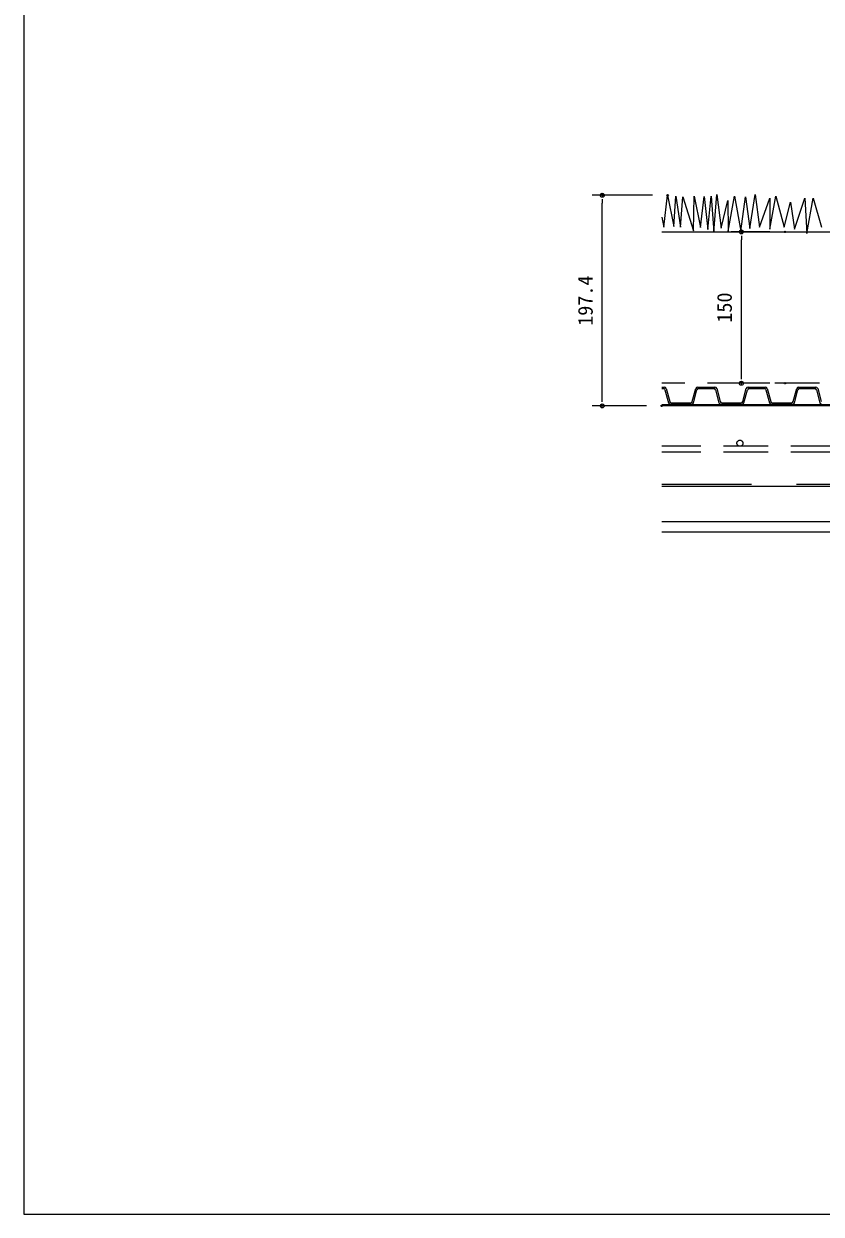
# Model space of a CAD drawing. Units: millimetres, scale not verified. Extents: x -1485 to 1485, y -1050 to 1050.
# Drawn here: x -1485 to -695, y -1050 to 129 of the extents above; entities that cross this region are included whole.
import ezdxf
from ezdxf.enums import TextEntityAlignment as Align

# ---------------------------------------------------------------- set-up
doc = ezdxf.new("R2010")
doc.units = ezdxf.units.MM
doc.header["$LTSCALE"] = 7
doc.header["$PDMODE"] = 32
doc.header["$PDSIZE"] = 1.4
doc.linetypes.add('USER1', pattern=[19.05, 12.7, -6.35])
doc.linetypes.add('USER2', pattern=[9.525, 6.35, -3.175])
for name, color, linetype, lineweight in [('0-0_0', 7, 'Continuous', 9), ('0-3_KUTAI', 3, 'Continuous', 18), ('0-4_BOUSUI', 1, 'Continuous', 18), ('0-5_dannnetu', 6, 'Continuous', 18), ('0-7_tensen', 7, 'USER2', 18), ('0-8_MOJI', 7, 'Continuous', 18), ('0-A_GREEN', 3, 'Continuous', 18), ('0-B_bousui2', 7, 'USER1', 9), ('0-C_FD-L', 8, 'Continuous', 18)]:
    doc.layers.add(name, color=color, linetype=linetype, lineweight=lineweight)
doc.layers.add('0-1_DEFPOINTS', color=7, linetype='Continuous')
doc.styles.add('ＭＳ ゴシック', font='')
doc.styles.get('ＭＳ ゴシック').set_extended_font_data('MS Gothic')

# ---------------------------------------------------------------- blocks, each defined once
blk = doc.blocks.new('_Dot')
at = {"layer": '0-0_0'}
for p, q in [((-0.5, 0), (-1, 0)), ((0.25, 0), (-0.25, 0))]:
    blk.add_line(p, q, dxfattribs=at)
blk.add_circle((0, 0), 0.25, dxfattribs=at)
blk = doc.blocks.new('D4')
at = {"layer": '0-1_DEFPOINTS'}
for p in [(710.637, 973.224), (753.787, 973.224), (753.787, 823.224)]:
    blk.add_point(p, dxfattribs=at)
at = {"layer": '0-8_MOJI', "lineweight": 9}
for p, q in [((738.787, 973.224), (700.637, 973.224)), ((710.637, 831.224), (710.637, 965.224)), ((738.787, 823.224), (700.637, 823.224))]:
    blk.add_line(p, q, dxfattribs=at)
at = {"layer": '0-8_MOJI', "xscale": 8, "yscale": 8}
for p, rotation in [((710.637, 973.224), 90), ((710.637, 823.224), 270)]:
    blk.add_blockref('_Dot', p, dxfattribs=dict(at, rotation=rotation))
at = {"layer": '0-8_MOJI', "style": 'ＭＳ ゴシック'}
blk.add_text('150', height=14.66, rotation=90, dxfattribs=at).set_placement((705.637, 883.224), align=Align.BOTTOM_LEFT)
blk = doc.blocks.new('D5')
at = {"layer": '0-1_DEFPOINTS'}
for p in [(572.867, 1009.492), (637.645, 1009.492), (631.762, 800.824)]:
    blk.add_point(p, dxfattribs=at)
at = {"layer": '0-8_MOJI', "lineweight": 9}
for p, q in [((622.645, 1009.492), (562.867, 1009.492)), ((572.867, 808.824), (572.867, 1001.492)), ((616.762, 800.824), (562.867, 800.824))]:
    blk.add_line(p, q, dxfattribs=at)
at = {"layer": '0-8_MOJI', "xscale": 8, "yscale": 8}
for p, rotation in [((572.867, 1009.492), 90), ((572.867, 800.824), 270)]:
    blk.add_blockref('_Dot', p, dxfattribs=dict(at, rotation=rotation))
at = {"layer": '0-8_MOJI', "style": 'ＭＳ ゴシック'}
blk.add_text('197.4', height=14.66, rotation=90, dxfattribs=at).set_placement((567.867, 880.158), align=Align.BOTTOM_LEFT)

msp = doc.modelspace()

# ---------------------------------------------------------------- linework, layer by layer
at = {"layer": '0-0_0', "lineweight": 18}
msp.add_lwpolyline([(-1485, -1050), (1485, -1050), (1485, 1050), (-1485, 1050)], close=True, dxfattribs=at)
at = {"layer": '0-3_KUTAI'}
for p, q in [((-853.238, -76.776), (166.083, -76.776)), ((852.513, -249.176), (-853.238, -249.176)), ((852.513, -374.176), (-853.238, -374.176))]:
    msp.add_line(p, q, dxfattribs=at)
at = {"layer": '0-4_BOUSUI'}
for p, q in [((236.762, -248.176), (-853.238, -248.176)), ((852.513, -364.176), (-853.238, -364.176))]:
    msp.add_line(p, q, dxfattribs=at)
at = {"layer": '0-5_dannnetu'}
msp.add_line((852.513, -329.176), (-853.238, -329.176), dxfattribs=at)
at = {"layer": '0-7_tensen'}
for p, q in [((852.513, -289.176), (-853.238, -289.176)), ((852.513, -295.176), (-853.238, -295.176))]:
    msp.add_line(p, q, dxfattribs=at)
msp.add_circle((-775.759, -286.176), 3, dxfattribs=at)
at = {"layer": '0-A_GREEN'}
msp.add_lwpolyline([(-853.238, -62.246), (-851.113, -72.075), (-847.355, -40.508), (-841.342, -71.323), (-839.088, -41.26), (-834.578, -72.075), (-832.324, -42.011), (-821.801, -75.832), (-821.05, -41.26), (-814.661, -72.45), (-811.279, -41.636), (-807.521, -74.329), (-804.139, -41.26), (-801.509, -76.96), (-798.599, -39.761), (-794.369, -72.999), (-787.721, -45.805), (-787.299, -76.212), (-781.145, -41.339), (-774.991, -76.212), (-770.196, -42.179), (-765.965, -73.604), (-760.527, -39.761), (-756.528, -72.109), (-746.272, -43.39), (-746.272, -74.161), (-740.118, -41.339), (-731.912, -72.109), (-725.758, -47.493), (-721.655, -74.161), (-711.399, -43.39), (-709.347, -78.263), (-703.193, -43.39), (-694.988, -72.109)], dxfattribs=at)
at = {"layer": '0-B_bousui2'}
msp.add_line((-853.238, -326.676), (852.513, -326.676), dxfattribs=at)
at = {"layer": '0-C_FD-L', "color": 4, "linetype": 'USER2'}
msp.add_line((169.891, -226.776), (-853.238, -226.776), dxfattribs=at)
at = {"layer": '0-C_FD-L'}
for p, q in [((-853.238, -230.576), (-850.677, -230.576)), ((-853.238, -232.076), (-851.444, -232.076)), ((-849.995, -233.188), (-846.537, -246.094)), ((-848.745, -232.058), (-845.287, -244.964)), ((-822.998, -244.964), (-819.54, -232.058)), ((-821.747, -246.094), (-818.289, -233.188)), ((-817.608, -230.576), (-800.677, -230.576)), ((-816.84, -232.076), (-801.444, -232.076)), ((-799.995, -233.188), (-796.537, -246.094)), ((-798.745, -232.058), (-795.287, -244.964)), ((-772.998, -244.964), (-769.54, -232.058)), ((-771.747, -246.094), (-768.289, -233.188)), ((-767.608, -230.576), (-750.677, -230.576)), ((-766.84, -232.076), (-751.444, -232.076)), ((-749.995, -233.188), (-746.537, -246.094)), ((-748.745, -232.058), (-745.287, -244.964)), ((-722.998, -244.964), (-719.54, -232.058)), ((-721.747, -246.094), (-718.289, -233.188)), ((-717.608, -230.576), (-700.677, -230.576)), ((-716.84, -232.076), (-701.444, -232.076)), ((-699.995, -233.188), (-696.537, -246.094)), ((-698.745, -232.058), (-695.287, -244.964)), ((-844.606, -247.576), (-823.679, -247.576)), ((-843.838, -246.076), (-824.447, -246.076)), ((-794.606, -247.576), (-773.679, -247.576)), ((-793.838, -246.076), (-774.447, -246.076)), ((-744.606, -247.576), (-723.679, -247.576)), ((-743.838, -246.076), (-724.447, -246.076))]:
    msp.add_line(p, q, dxfattribs=at)
for centre, radius, start, end in [((-851.444, -233.576), 1.5, 15, 90), ((-850.677, -232.576), 2, 15, 90), ((-817.608, -232.576), 2, 90, 165), ((-816.84, -233.576), 1.5, 90, 165), ((-801.444, -233.576), 1.5, 15, 90), ((-800.677, -232.576), 2, 15, 90), ((-767.608, -232.576), 2, 90, 165), ((-766.84, -233.576), 1.5, 90, 165), ((-751.444, -233.576), 1.5, 15, 90), ((-750.677, -232.576), 2, 15, 90), ((-717.608, -232.576), 2, 90, 165), ((-716.84, -233.576), 1.5, 90, 165), ((-701.444, -233.576), 1.5, 15, 90), ((-700.677, -232.576), 2, 15, 90), ((-844.606, -245.576), 2, 195, 270), ((-843.838, -244.576), 1.5, 195, 270), ((-824.447, -244.576), 1.5, 270, 345), ((-823.679, -245.576), 2, 270, 345), ((-794.606, -245.576), 2, 195, 270), ((-793.838, -244.576), 1.5, 195, 270), ((-774.447, -244.576), 1.5, 270, 345), ((-773.679, -245.576), 2, 270, 345), ((-744.606, -245.576), 2, 195, 270), ((-743.838, -244.576), 1.5, 195, 270), ((-724.447, -244.576), 1.5, 270, 345), ((-723.679, -245.576), 2, 270, 345), ((-694.606, -245.576), 2, 195, 270)]:
    msp.add_arc(centre, radius, start, end, dxfattribs=at)

# ---------------------------------------------------------------- block references
at = {"layer": '0-8_MOJI'}
for name in ['D5', 'D4']:
    msp.add_blockref(name, (-1485, -1050), dxfattribs=at)

doc.saveas('drawing.dxf')
